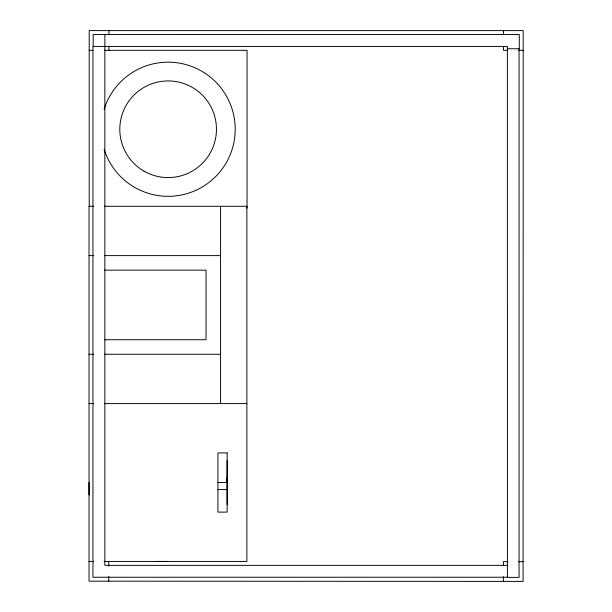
<?xml version="1.0" encoding="UTF-8"?>
<svg xmlns="http://www.w3.org/2000/svg" width="612" height="612" viewBox="0 0 612 612"><rect width="100%" height="100%" fill="white"/><g stroke="black" fill="none" stroke-linecap="round" stroke-linejoin="round"><path stroke-width="0.92" d="M93.797 206.29L89.031 206.29L89.031 581.163L523.099 581.4L523.206 30.6L89.207 30.6L89.207 206.275M89.031 482.516L89.031 495.001M226.769 481.59L226.968 477.918M167.948 561.433L155.463 561.433M507.394 48.761L519.29 48.761L519.29 34.517L93.169 34.563L93.169 46.367M89.207 50.329L93.009 50.329M104.239 50.329L247.049 50.329L247.049 208.172M507.233 50.329L503.477 50.329L503.477 46.573M518.509 50.329L523.206 50.329M104.247 206.29L246.873 206.29L246.873 561.433L104.063 561.433M89.031 255.609L93.797 255.609M104.277 255.609L220.565 255.609M104.514 270.152L206.03 270.152L206.03 339.729L104.514 339.729M89.031 354.264L93.797 354.264M104.277 354.264L220.565 354.264M89.031 403.591L93.797 403.591M104.277 403.591L246.873 403.591M227.144 460.568L227.144 504.456M217.933 482.516L227.144 482.516M217.933 489.562L227.144 489.562M89.031 561.433L93.781 561.433M508.067 561.671L503.37 561.671L503.37 565.427M518.402 561.671L523.099 561.671M507.333 565.366L104.836 565.366L104.836 46.42M507.333 577.238L92.955 577.238L92.955 46.42L507.386 46.42L507.394 577.368L519.068 577.368L519.068 48.761M503.477 30.6L503.477 34.356M503.37 576.703L503.37 581.4M220.565 206.29L220.565 403.591M108.936 30.6L108.936 34.356M108.936 46.573L108.936 50.329M108.76 561.433L108.76 566.131M108.76 576.466L108.76 581.163M104.889 34.517L104.889 46.42M104.101 109.242A67.083 67.083 0 0 1 207.353 74.832A67.083 67.083 0 0 1 207.353 183.669A67.083 67.083 0 0 1 104.101 149.259M227.144 452.918L217.933 452.918L217.933 512.106L227.144 512.106L227.144 452.918M143.965 171.1A48.325 48.325 0 0 0 216.457 129.254A48.325 48.325 0 0 0 143.965 87.401A48.325 48.325 0 0 0 143.965 171.1"/></g></svg>
